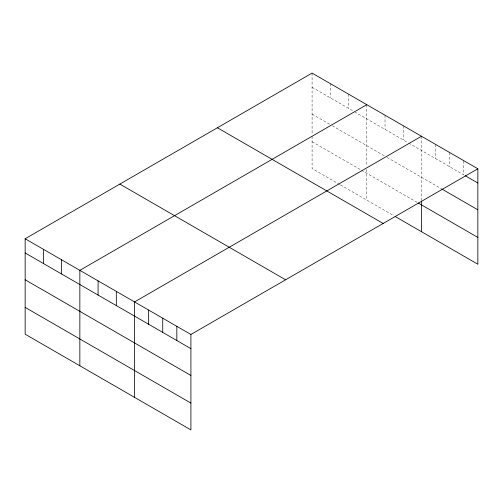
<?xml version="1.0" encoding="UTF-8"?>
<svg xmlns="http://www.w3.org/2000/svg" width="503" height="503" viewBox="0 0 503 503"><rect width="100%" height="100%" fill="white"/><g stroke="black" fill="none" stroke-linecap="round" stroke-linejoin="round"><path stroke-width="0.38" stroke-dasharray="2.52 1.89" d="M312.086 87.302L353.955 111.471M354.634 111.861L407.983 142.663M408.662 143.053L463.76 174.868L463.76 160.664M312.086 114.112L330.32 124.637M332.345 125.807L385.021 156.219M387.046 157.389L440.949 188.506M312.086 141.733L360.714 169.8M361.387 170.19L417.44 202.552M339.776 184.526L312.086 168.536L312.086 135.59M340.449 184.915L393.805 215.718M449.669 152.528L449.669 166.732M435.579 144.392L435.579 158.596M421.489 136.263L421.489 200.288M403.255 125.731L403.255 139.935M385.021 115.206L385.021 129.409M366.788 104.681L366.788 166.405M366.788 169.473L366.788 200.119M348.554 94.149L348.554 108.352M330.32 83.624L330.32 97.827M312.086 73.098L312.086 134.823"/><path stroke-width="0.75" d="M477.85 168.801L190.914 334.464L190.914 429.902L25.15 334.199L25.15 238.762L312.086 73.098L477.85 168.801L477.85 264.238L395.151 216.497M366.788 104.681L79.851 270.337L79.851 365.782M421.489 136.263L134.553 301.919L134.553 397.364M465.099 175.641L477.85 183.004M441.621 188.895L477.85 209.814M418.112 202.942L477.85 237.435M217.397 127.768L383.16 223.47M119.84 184.092L285.603 279.794M25.15 238.762L190.914 334.464M25.15 252.959L190.914 348.661M25.15 279.769L190.914 375.471M25.15 307.39L190.914 403.092M421.489 201.055L421.489 231.701M176.823 326.328L176.823 340.531M162.733 318.192L162.733 332.395M148.643 310.055L148.643 324.259M116.319 291.394L116.319 305.598M98.085 280.869L98.085 295.072M61.617 259.812L61.617 274.016M43.384 249.287L43.384 263.49"/></g></svg>
